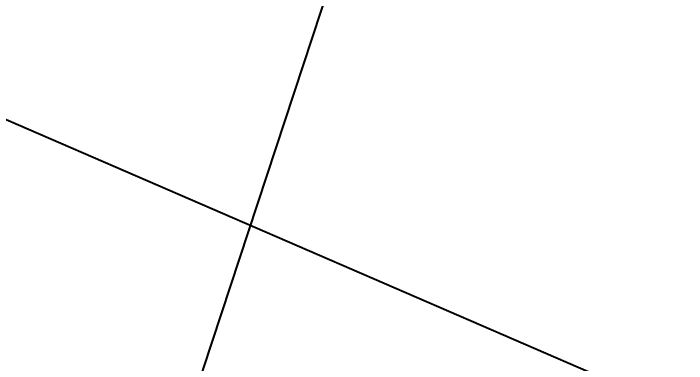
# Model space of a CAD drawing. Header units: metres. Extents: x -2743 to 126, y 13385 to 13916.
# Drawn here: x -1868.6277 to -1868.4464, y 13627.5294 to 13627.6237 of the extents above; entities that cross this region are included whole.
import ezdxf

# ---------------------------------------------------------------- set-up
doc = ezdxf.new("R2010")
doc.units = ezdxf.units.M
for name, color, linetype in [('link_улица Берзарина_борта$0$ДВ_ГП_П_Борт_Пониженный_бетонный', 7, 'Continuous'), ('output[1-12]_3_ДЖКХ-24_03233tp$0$Колодцы', 7, 'Continuous'), ('output[1-12]_3_ДЖКХ-24_03233up$0$Кабель связи', 7, 'Continuous')]:
    doc.layers.add(name, color=color, linetype=linetype)

msp = doc.modelspace()

# ---------------------------------------------------------------- linework, layer by layer
at = {"layer": 'link_улица Берзарина_борта$0$ДВ_ГП_П_Борт_Пониженный_бетонный'}
msp.add_lwpolyline([(-1981.48352, 13697.83865), (-1919.72738, 13662.01023), (-1919.24957, 13661.66624), (-1918.85151, 13661.23993), (-1918.54344, 13660.74466), (-1918.33562, 13660.1938), (-1916.78767, 13654.43298), (-1916.38261, 13653.3528), (-1915.78452, 13652.3784), (-1915.0125, 13651.53512), (-1914.08562, 13650.84827), (-1901.55642, 13643.63392), (-1888.76634, 13636.90414), (-1875.7294, 13630.66598), (-1862.45967, 13624.9265), (-1862.22269, 13624.78873), (-1862.03495, 13624.59569), (-1861.90547, 13624.35958), (-1861.84329, 13624.09261), (-1861.85587, 13623.81879), (-1861.94023, 13623.56307), (-1862.08973, 13623.33909), (-1862.2977, 13623.16052), (-1869.74066, 13618.36758)], dxfattribs=at)
at = {"layer": 'output[1-12]_3_ДЖКХ-24_03233up$0$Кабель связи'}
msp.add_lwpolyline([(-1869.07109, 13626.02664), (-1867.92293, 13629.51248)], dxfattribs=at)

# ---------------------------------------------------------------- texts
at = {"layer": 'output[1-12]_3_ДЖКХ-24_03233tp$0$Колодцы'}
msp.add_text('152.08', height=1.2, dxfattribs=at).set_placement((-1872.04419, 13627.13502))

doc.saveas('drawing.dxf')
